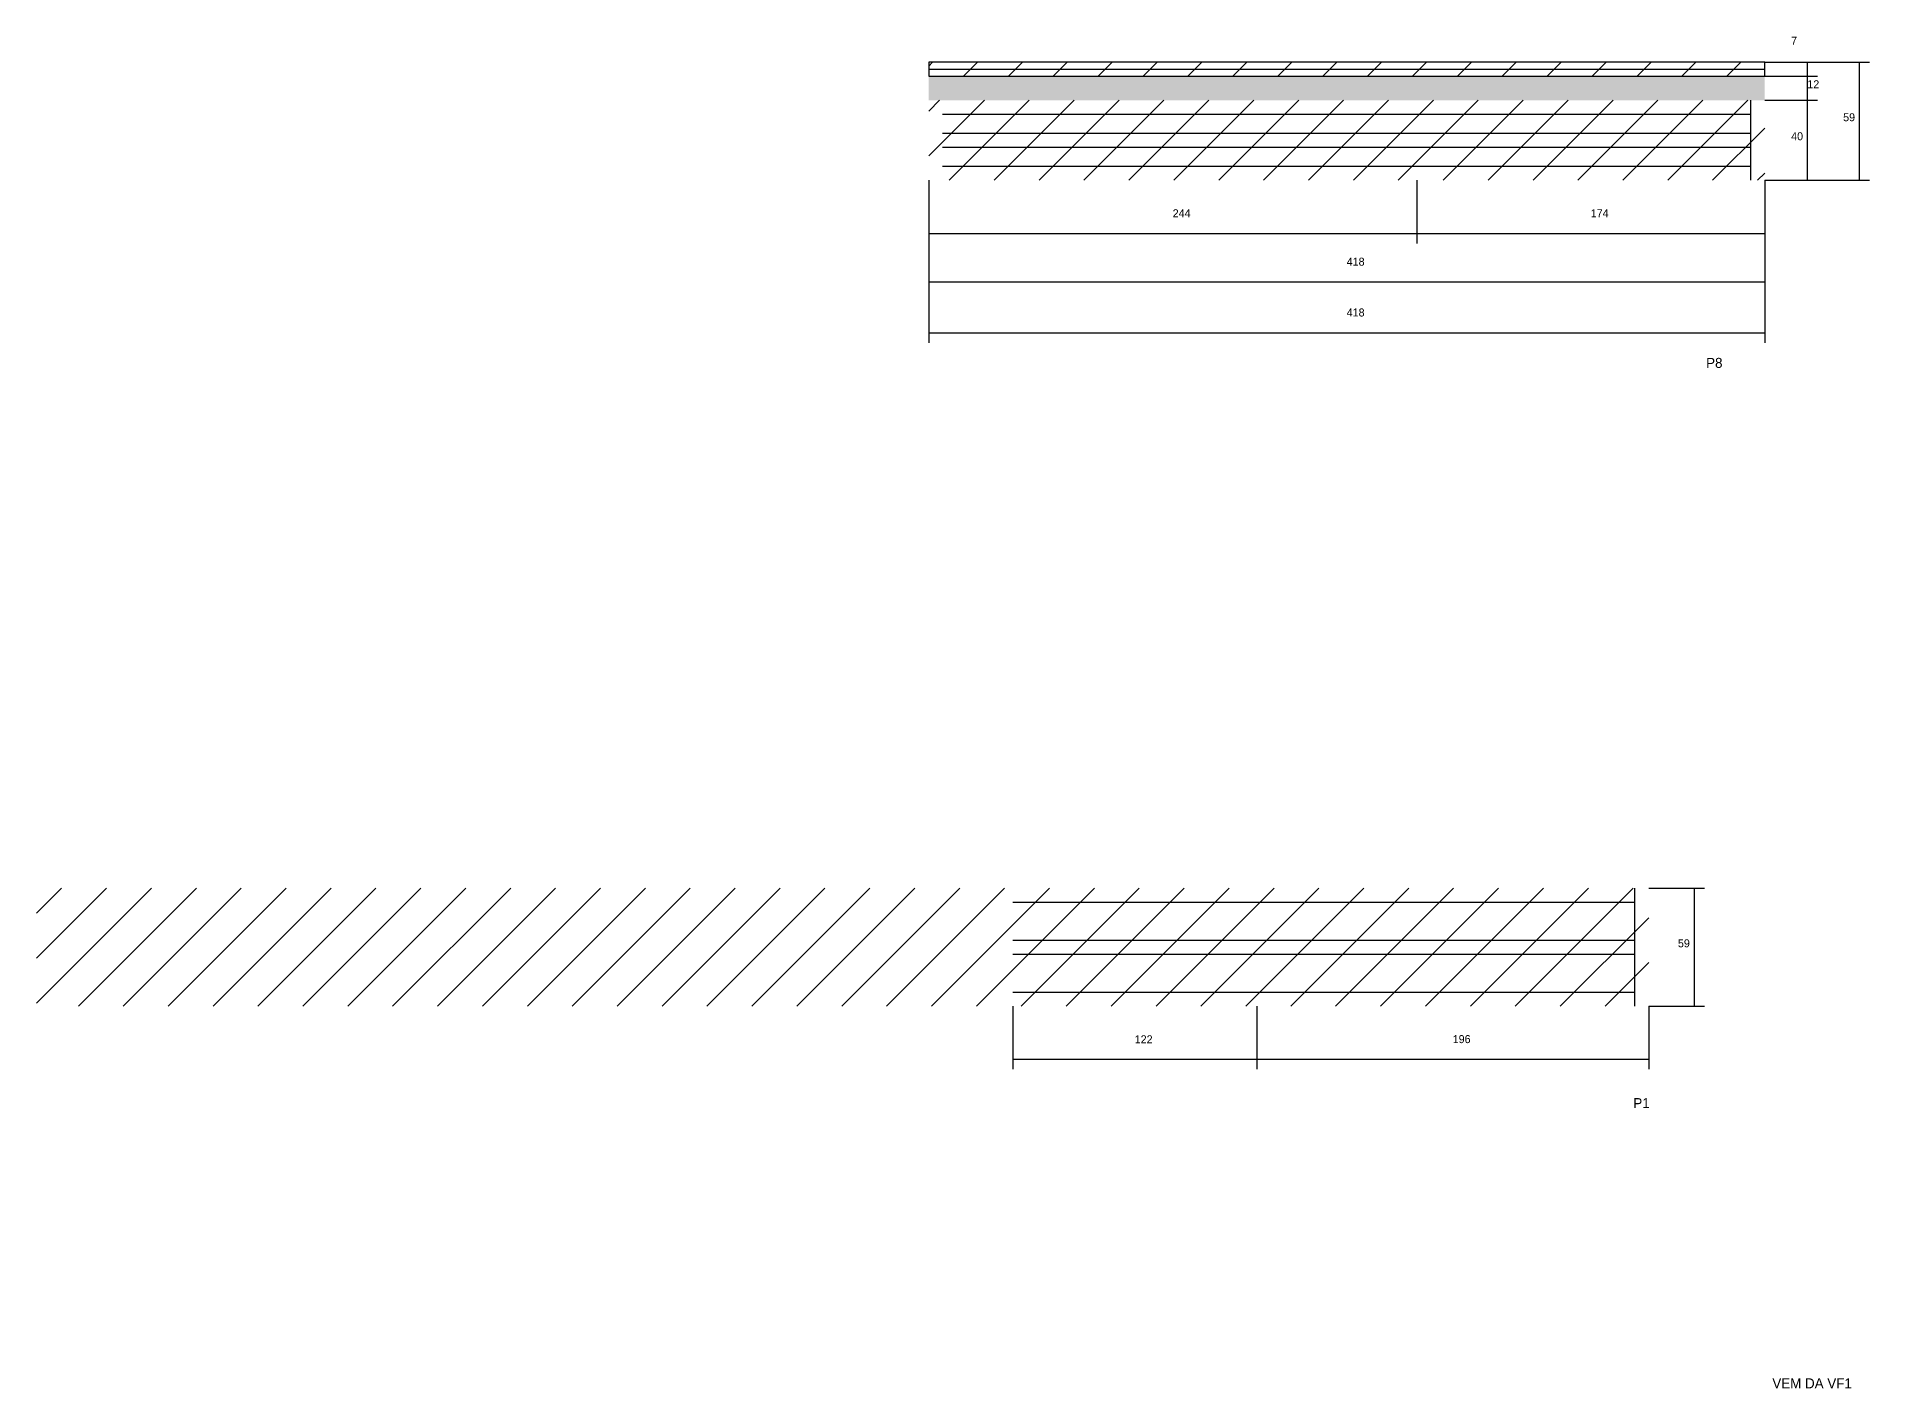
# Model space of a CAD drawing. Header units: metres. Extents: x 3906 to 8002, y 6939 to 8299.
# Drawn here: x 3906 to 4822, y 7575 to 8251 of the extents above; entities that cross this region are included whole.
import ezdxf

# ---------------------------------------------------------------- set-up
doc = ezdxf.new("R2010")
doc.units = ezdxf.units.M
for name, color, linetype in [('COTA', 241, 'Continuous'), ('NOMENCLATURA', 7, 'Continuous'), ('Painéis', 200, 'Continuous'), ('REAPROVEITAMENTO', 251, 'Continuous'), ('SARR_2.2x7', 40, 'Continuous'), ('Texto Seção', 7, 'Continuous')]:
    doc.layers.add(name, color=color, linetype=linetype)

msp = doc.modelspace()

# ---------------------------------------------------------------- hatches: boundary and pattern name
at = {"layer": 'COTA'}
h = msp.add_hatch(dxfattribs=at)
h.set_pattern_fill('AR-CONC', scale=0.03)
h.paths.add_polyline_path([(4769.9, 8218.8), (4769.9, 8230.8), (4769.9, 8230.8), (4351.9, 8230.8), (4351.9, 8230.8), (4351.9, 8218.8), (4351.9, 8218.8), (4769.9, 8218.8)])
at = {"layer": 'REAPROVEITAMENTO'}
h = msp.add_hatch(dxfattribs=at)
h.set_pattern_fill('ANSI31', scale=5)
h.paths.add_polyline_path([(4351.9, 8237.8), (4351.9, 8230.8), (4351.9, 8230.8), (4769.9, 8230.8), (4769.9, 8230.8), (4769.9, 8237.8), (4769.9, 8237.8), (4351.9, 8237.8)])
h = msp.add_hatch(dxfattribs=at)
h.set_pattern_fill('ANSI31', scale=5)
h.paths.add_polyline_path([(4351.9, 8218.8), (4351.9, 8178.8), (4351.9, 8178.8), (4769.9, 8178.8), (4769.9, 8178.8), (4769.9, 8218.8), (4769.9, 8218.8), (4351.9, 8218.8)])
h = msp.add_hatch(dxfattribs=at)
h.set_pattern_fill('ANSI31', scale=5)
h.paths.add_polyline_path([(3905.9, 7824.8), (3905.9, 7765.8), (3905.9, 7765.8), (4711.9, 7765.8), (4711.9, 7765.8), (4711.9, 7824.8), (4711.9, 7824.8), (3905.9, 7824.8)])

# ---------------------------------------------------------------- linework, layer by layer
at = {"layer": 'COTA'}
for p, q in [((4769.9, 8237.8), (4796.2, 8237.8)), ((4769.9, 8237.8), (4822.2, 8237.8)), ((4791.2, 8230.8), (4791.2, 8237.8)), ((4817.2, 8178.8), (4817.2, 8237.8)), ((4769.9, 8230.8), (4796.2, 8230.8)), ((4769.9, 8230.8), (4796.2, 8230.8)), ((4791.2, 8218.8), (4791.2, 8230.8)), ((4769.9, 8218.8), (4796.2, 8218.8)), ((4769.9, 8218.8), (4796.2, 8218.8)), ((4791.2, 8178.8), (4791.2, 8218.8)), ((4351.9, 8178.8), (4351.9, 8147.2)), ((4351.9, 8178.8), (4351.9, 8123)), ((4351.9, 8178.8), (4351.9, 8097.6)), ((4595.9, 8178.8), (4595.9, 8147.2)), ((4595.9, 8178.8), (4595.9, 8147.2)), ((4769.9, 8178.8), (4796.2, 8178.8)), ((4769.9, 8178.8), (4822.2, 8178.8)), ((4769.9, 8178.8), (4769.9, 8147.2)), ((4769.9, 8178.8), (4769.9, 8123)), ((4769.9, 8178.8), (4769.9, 8097.6)), ((4351.9, 8152.2), (4595.9, 8152.2)), ((4595.9, 8152.2), (4769.9, 8152.2)), ((4351.9, 8128), (4769.9, 8128)), ((4351.9, 8102.6), (4769.9, 8102.6)), ((4711.9, 7824.8), (4739.7, 7824.8)), ((4734.7, 7765.8), (4734.7, 7824.8)), ((4393.9, 7765.8), (4393.9, 7734.3)), ((4515.9, 7765.8), (4515.9, 7734.3)), ((4515.9, 7765.8), (4515.9, 7734.3)), ((4711.9, 7765.8), (4739.7, 7765.8)), ((4711.9, 7765.8), (4711.9, 7734.3)), ((4393.9, 7739.3), (4515.9, 7739.3)), ((4515.9, 7739.3), (4711.9, 7739.3))]:
    msp.add_line(p, q, dxfattribs=at)
at = {"layer": 'Painéis'}
msp.add_lwpolyline([(4351.9, 8230.8), (4769.9, 8230.8), (4769.9, 8237.8), (4351.9, 8237.8)], close=True, dxfattribs=at)
at = {"layer": 'SARR_2.2x7'}
for p, q in [((4351.9, 8234.3), (4595.9, 8234.3)), ((4595.9, 8234.3), (4769.9, 8234.3)), ((4358.8, 8211.8), (4595.9, 8211.8)), ((4595.9, 8211.8), (4762.9, 8211.8)), ((4762.9, 8178.8), (4762.9, 8218.8)), ((4358.8, 8202.3), (4595.9, 8202.3)), ((4595.9, 8202.3), (4762.9, 8202.3)), ((4358.8, 8195.3), (4595.9, 8195.3)), ((4595.9, 8195.3), (4762.9, 8195.3)), ((4358.8, 8185.8), (4595.9, 8185.8)), ((4595.9, 8185.8), (4762.9, 8185.8)), ((4393.9, 7817.8), (4515.9, 7817.8)), ((4515.9, 7817.8), (4705, 7817.8)), ((4705, 7765.8), (4705, 7824.8)), ((4393.9, 7798.8), (4515.9, 7798.8)), ((4515.9, 7798.8), (4705, 7798.8)), ((4393.9, 7791.8), (4515.9, 7791.8)), ((4515.9, 7791.8), (4705, 7791.8)), ((4393.9, 7772.8), (4515.9, 7772.8)), ((4515.9, 7772.8), (4705, 7772.8))]:
    msp.add_line(p, q, dxfattribs=at)

# ---------------------------------------------------------------- texts
at = {"layer": 'COTA'}
for s, p in [('7', (4783.1, 8246.6)), ('12', (4791.2, 8224.8)), ('59', (4809.1, 8208.3)), ('40', (4783.1, 8198.8)), ('244', (4473.9, 8160.3)), ('174', (4682.9, 8160.3)), ('418', (4560.9, 8136.1)), ('418', (4560.9, 8110.7)), ('59', (4726.5, 7795.3)), ('122', (4454.9, 7747.3)), ('196', (4613.9, 7747.4))]:
    msp.add_text(s, height=4, dxfattribs=at).set_placement(p)
at = {"layer": 'NOMENCLATURA'}
for s, p in [('P8', (4740.6, 8085)), ('P1', (4704.2, 7714.9))]:
    msp.add_text(s, height=5, dxfattribs=at).set_placement(p)
at = {"layer": 'Texto Seção'}
msp.add_text('VEM DA VF1', height=5, dxfattribs=at).set_placement((4773.7, 7574.8))

doc.saveas('drawing.dxf')
